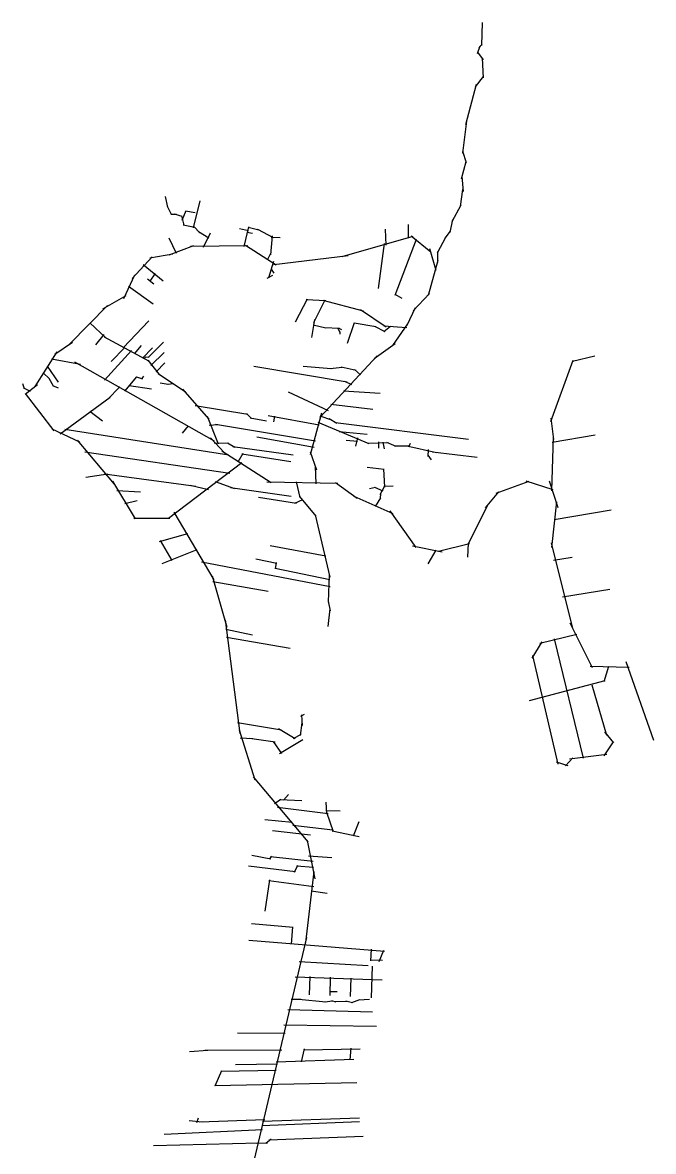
# Model space of a CAD drawing. Header units: inches. Extents: x 723427 to 759408, y 6910722 to 6968430.
# Drawn here: x 753748 to 755783, y 6964789 to 6968430 of the extents above; entities that cross this region are included whole.
import ezdxf

# ---------------------------------------------------------------- set-up
doc = ezdxf.new("R2010")
doc.units = ezdxf.units.IN
doc.header["$MEASUREMENT"] = 0

msp = doc.modelspace()

# ---------------------------------------------------------------- linework, layer by layer
for points in [[(755229.6, 6968356.2), (755231.1, 6968429.8)], [(755220, 6968348.8), (755230.5, 6968360.1)], [(755215.1, 6968333.9), (755233.1, 6968310.1)], [(755215.3, 6968329.9), (755224, 6968354.6)], [(755230.3, 6968315.1), (755233.8, 6968251.9)], [(755209.1, 6968223), (755234.5, 6968255.9)], [(755178.2, 6968100.8), (755212.6, 6968231.2)], [(755167.5, 6968009), (755180.8, 6968112.3)], [(755166.9, 6968014.8), (755178.9, 6967978.4)], [(755164.1, 6967926.1), (755178.9, 6967982.3)], [(755164.3, 6967933.6), (755168.7, 6967885.3)], [(755160.6, 6967836.6), (755168.4, 6967891.3)], [(754208.2, 6967868.7), (754215.8, 6967834)], [(754299.7, 6967767.8), (754321.1, 6967855.3)], [(754214.8, 6967837.9), (754227.7, 6967811.5)], [(754226.2, 6967812.4), (754244.3, 6967811.8)], [(754236.9, 6967813), (754261.5, 6967805.8)], [(754263, 6967792.7), (754275.6, 6967823.9)], [(754273.4, 6967822.2), (754304.7, 6967817.6)], [(755133.6, 6967787.9), (755162.4, 6967842)], [(754260.3, 6967807), (754268.1, 6967776.1)], [(754266.5, 6967777.9), (754303.9, 6967769.5)], [(754992.5, 6967734.4), (754992.5, 6967778.9)], [(755126.7, 6967753), (755135.6, 6967794.5)], [(754300.3, 6967771.7), (754319.8, 6967752)], [(754315.3, 6967755.8), (754348.9, 6967735.8)], [(754331.3, 6967706), (754354.1, 6967752.2)], [(754447.4, 6967766.2), (754477, 6967759.3)], [(754462.6, 6967708.1), (754477.7, 6967771.1)], [(754471.9, 6967754.1), (754489.9, 6967750.8)], [(754475.9, 6967770.4), (754509.7, 6967761.8)], [(754505.4, 6967763.7), (754556.2, 6967736.4)], [(754548.3, 6967681.2), (754553.8, 6967741.8)], [(754778.7, 6967675.4), (755008.3, 6967740.9)], [(754917.9, 6967764), (754920, 6967712)], [(755001.3, 6967741.8), (755065.3, 6967690.1)], [(755086.6, 6967687.1), (755114.4, 6967739.9)], [(755110.8, 6967734.7), (755128.3, 6967756.9)], [(754219.6, 6967735.5), (754243.5, 6967686.4)], [(754220.4, 6967681.1), (754300.7, 6967710.9)], [(754289.5, 6967708.9), (754474.6, 6967710.8)], [(754466.9, 6967712.4), (754566.2, 6967649.1)], [(754550.2, 6967738), (754579.4, 6967736.5)], [(754895.7, 6967572), (754915.7, 6967717.1)], [(754949.5, 6967550.7), (755018.5, 6967731.5)], [(754102.1, 6967604.4), (754166.4, 6967674.4)], [(754158.5, 6967671.6), (754233.2, 6967684.2)], [(754537.8, 6967664.9), (754550.3, 6967688.6)], [(754558, 6967650), (754798.3, 6967678.5)], [(755060.5, 6967701.4), (755080.9, 6967631.2)], [(755087.1, 6967656.3), (755087.6, 6967691.4)], [(754136.6, 6967649.3), (754201.8, 6967597.2)], [(754542.6, 6967607.8), (754558.4, 6967660)], [(754549.9, 6967634.5), (754558.4, 6967622)], [(755056.9, 6967551.2), (755088.1, 6967663.8)], [(754074.9, 6967539.9), (754109.8, 6967616.5)], [(754151.2, 6967603.5), (754171.1, 6967587.4)], [(754158.6, 6967594.5), (754176.7, 6967620.3)], [(754536.6, 6967605.7), (754555.4, 6967615.1)], [(754089.7, 6967579.9), (754168.9, 6967522.3)], [(754007.2, 6967507.1), (754082.7, 6967550.1)], [(754628.2, 6967464.9), (754666.6, 6967538.8)], [(754662.9, 6967536.9), (754725.8, 6967533.5)], [(754687.6, 6967462.7), (754723.6, 6967535.5)], [(754716.7, 6967534.5), (754847, 6967500.6)], [(754948.5, 6967553.5), (754971.5, 6967540.8)], [(755007.9, 6967500.3), (755060.6, 6967556.6)], [(753900.8, 6967393.3), (754022.3, 6967517.2)], [(754837.7, 6967504.5), (754921.2, 6967448.9)], [(754988.6, 6967454.1), (755015.1, 6967511.5)], [(753964.7, 6967461.8), (754018.1, 6967412.5)], [(754072.3, 6967380.8), (754155.3, 6967468.4)], [(754681.3, 6967414.7), (754690.7, 6967471.9)], [(754685.4, 6967454.6), (754726.5, 6967445.9)], [(754796.3, 6967395.5), (754819, 6967462.1)], [(754817.3, 6967461.2), (754887.6, 6967449.2)], [(754883.1, 6967450.5), (754916.1, 6967433.6)], [(754913, 6967434.1), (754935, 6967451.2)], [(754913.6, 6967451.7), (754987.7, 6967446.4)], [(754942.3, 6967388.5), (754990.8, 6967458.3)], [(753984.9, 6967390.1), (754011.7, 6967423.6)], [(754011.1, 6967416.9), (754156.4, 6967338.1)], [(754722.1, 6967446.6), (754770.5, 6967444.2)], [(754764, 6967445.4), (754771.8, 6967430.9)], [(754768.1, 6967444.8), (754776.6, 6967440.3)], [(754771.1, 6967433.2), (754771.8, 6967424.8)], [(753851.9, 6967360.1), (753908.7, 6967399.3)], [(754033.4, 6967336.4), (754077.6, 6967382.1)], [(754108.9, 6967361.6), (754131.9, 6967388.4)], [(754135, 6967347.4), (754167.3, 6967381.3)], [(754153.1, 6967349.6), (754202.3, 6967399.4)], [(754882.3, 6967346.8), (754950.1, 6967394.9)], [(753788.6, 6967256.3), (753859.6, 6967368.2)], [(753840.9, 6967345.7), (753934.6, 6967327.8)], [(754012.6, 6967276.5), (754099.8, 6967372.1)], [(754139.7, 6967345), (754145.6, 6967351.9)], [(754144, 6967351.3), (754156.4, 6967352.2)], [(754152.6, 6967341), (754189, 6967294.6)], [(754161.9, 6967323.8), (754204.3, 6967365.5)], [(754706.9, 6967156.6), (754891.8, 6967355)], [(755451.7, 6967143.6), (755524.1, 6967340.7)], [(755521.5, 6967338.2), (755593.6, 6967354.9)], [(753827.4, 6967321.7), (753862.7, 6967269.8)], [(753915.3, 6967335.3), (754366.1, 6967081)], [(754179.5, 6967303.4), (754207.2, 6967332.6)], [(754493.7, 6967321.5), (754794.7, 6967271.5)], [(754653.2, 6967322.1), (754743.5, 6967314.6)], [(754740.2, 6967314.4), (754778.5, 6967318.7)], [(754775.4, 6967319.1), (754823.5, 6967308.6)], [(754819, 6967310.5), (754838.2, 6967293.5)], [(753814.9, 6967299.9), (753834.8, 6967280.9)], [(753832.7, 6967283.2), (753846.8, 6967258.4)], [(754078.2, 6967240.7), (754116.8, 6967287.8)], [(754115.4, 6967287.2), (754135, 6967281)], [(754132.7, 6967280.7), (754139, 6967289.4)], [(754185.4, 6967297.9), (754273.3, 6967239)], [(754191.7, 6967268.1), (754217.8, 6967263.6)], [(754786.5, 6967273.5), (754809.3, 6967262.6)], [(753748.1, 6967265.5), (753753.6, 6967250)], [(753751.6, 6967252.3), (753772.2, 6967241.6)], [(753756.2, 6967232), (753796, 6967262.6)], [(753756.5, 6967233.5), (753849.3, 6967113.6)], [(753845, 6967259.6), (753862.8, 6967251.5)], [(754021.8, 6967214.3), (754062.2, 6967255.5)], [(754092.3, 6967259.2), (754163.5, 6967248.2)], [(754215.2, 6967263.6), (754234.4, 6967265.7)], [(754263.5, 6967247.2), (754349.1, 6967151.1)], [(754604.8, 6967238.8), (754734.1, 6967179.2)], [(754783.2, 6967242), (754901.1, 6967234.8)], [(753869.3, 6967104.1), (754030.4, 6967221.8)], [(754305.2, 6967194.8), (754474.2, 6967167)], [(754742.7, 6967199.2), (754877.4, 6967182.6)], [(753964.5, 6967176.7), (754006.4, 6967145.3)], [(754343.6, 6967160.1), (754378.5, 6967071.8)], [(754470, 6967169.5), (754486.6, 6967152.6)], [(754540.2, 6967163.1), (754705, 6967132.9)], [(754558.4, 6967142), (754561.6, 6967160.7)], [(754676.6, 6967037.3), (754713.4, 6967171.8)], [(754706.7, 6967161.3), (754744.9, 6967148.8)], [(754264.4, 6967106.1), (754283.5, 6967129.6)], [(754349.8, 6967131.9), (754377.7, 6967134.2)], [(754370.2, 6967134.9), (754692.9, 6967081)], [(754481.9, 6967155.6), (754534.6, 6967145.5)], [(754700.2, 6967141.2), (754865, 6967072.8)], [(754736.5, 6967152.9), (754761.2, 6967138.5)], [(754757.6, 6967139.6), (755186.7, 6967086.3)], [(755451.9, 6967154.4), (755460.5, 6967085.3)], [(753842.2, 6967120.1), (753932.1, 6967078)], [(753884, 6967118.2), (754413.5, 6967035.7)], [(754354.6, 6967091.1), (754398.1, 6967042.9)], [(754504, 6967093.6), (754688.1, 6967061)], [(754769.5, 6967111), (754859.4, 6967102.6)], [(754823.2, 6967064), (754829.7, 6967091.2)], [(755455.1, 6966919.7), (755459.9, 6967093.3)], [(755456.6, 6967076.7), (755594.3, 6967100)], [(753923.8, 6967083.4), (754043.8, 6966941.6)], [(754365.7, 6967074.6), (754413.5, 6967073.7)], [(754391.1, 6967048.9), (754549.8, 6966946.9)], [(754409, 6967074.4), (754432.4, 6967060.3)], [(754426.4, 6967062.5), (754620.5, 6967035.8)], [(754792.2, 6967083.1), (754828.4, 6967079.9)], [(754862, 6967073.1), (754927.1, 6967075.7)], [(754896.6, 6967057.2), (754897.6, 6967077.4)], [(754910.4, 6967076.4), (754914.1, 6967054.8)], [(754922.2, 6967077), (754951.7, 6967064.2)], [(754947.6, 6967065.1), (754995.6, 6967064.5)], [(754987.3, 6967065.4), (755082.8, 6967043.4)], [(754993.6, 6967062.1), (754999, 6967073.7)], [(755055.9, 6967030.5), (755057.2, 6967053.3)], [(753948.8, 6967045.9), (754416.9, 6966976.9)], [(754219, 6966831.6), (754454.9, 6967011.6)], [(754443.2, 6967013.6), (754459.2, 6967041)], [(754455, 6967038.6), (754613.3, 6967014.1)], [(754675.8, 6967045.2), (754695.7, 6966987.3)], [(755054.9, 6967034.7), (755066.3, 6967020)], [(755069.8, 6967045.5), (755213.8, 6967028.3)], [(753952, 6966963.5), (754022.7, 6966975)], [(754691.8, 6966999.2), (754693.5, 6966942.7)], [(754859.9, 6966996.1), (754914.4, 6966989.3)], [(754911.9, 6966991.2), (754915.3, 6966931.4)], [(754012.2, 6966974.5), (754306.8, 6966935)], [(754037.8, 6966950.7), (754111, 6966829.8)], [(754289.1, 6966938.3), (754347.8, 6966923.6)], [(754369.4, 6966950), (754432.1, 6966927.7)], [(754535.7, 6966949), (754765.1, 6966944.8)], [(754630.8, 6966948.7), (754642.4, 6966898.7)], [(754757.2, 6966946.5), (754827.1, 6966895.6)], [(755275.1, 6966912.4), (755382.4, 6966951)], [(755370.9, 6966951.7), (755458, 6966924)], [(755446.3, 6966952.4), (755474.6, 6966865.9)], [(754052, 6966921.3), (754128.5, 6966916.3)], [(754418.2, 6966930.5), (754614.4, 6966902.2)], [(754816.6, 6966902.1), (754942.1, 6966846.9)], [(754866.7, 6966926.8), (754886.8, 6966931.4)], [(754882.6, 6966931.9), (754910.1, 6966920)], [(754901.4, 6966907.6), (754915.6, 6966933.8)], [(754902.1, 6966894.1), (754903.5, 6966911.7)], [(754913.5, 6966935.2), (754943.4, 6966935.7)], [(755241.5, 6966864.7), (755283.7, 6966916.7)], [(754077.8, 6966879), (754118, 6966888.3)], [(754508.5, 6966899.5), (754632.1, 6966879.7)], [(754626.2, 6966879.5), (754651.9, 6966891.5)], [(754640.9, 6966901.1), (754693.4, 6966838.4)], [(754886.4, 6966869.7), (754903.4, 6966897.3)], [(755185, 6966746.2), (755248.3, 6966874.6)], [(755454.6, 6966736.8), (755471.2, 6966884.5)], [(754107.4, 6966831.7), (754222.7, 6966832)], [(754236.2, 6966851.3), (754365.2, 6966632.4)], [(754691.8, 6966842.4), (754739.1, 6966641.4)], [(754932.8, 6966854.8), (755016.9, 6966736.6)], [(755462.3, 6966826.8), (755646.4, 6966858.1)], [(754189.4, 6966756.9), (754281.4, 6966782.4)], [(754191.4, 6966759.8), (754229.4, 6966695)], [(754198.3, 6966685), (754311.7, 6966731.1)], [(754547.1, 6966744), (754726.7, 6966710.2)], [(755006.2, 6966742.9), (755101.9, 6966723.5)], [(755056, 6966684.1), (755081.8, 6966728.9)], [(755089.8, 6966724.8), (755189.4, 6966749.5)], [(755183.9, 6966705.8), (755186.4, 6966750.8)], [(755453.2, 6966751.6), (755521.5, 6966475.4)], [(754325.3, 6966690.5), (754740.6, 6966610.8)], [(754500.8, 6966700.6), (754568.4, 6966686.8)], [(754563.9, 6966668.1), (754567.5, 6966688.6)], [(755460.4, 6966696.2), (755520.7, 6966705.4)], [(754563, 6966670.9), (754739.6, 6966634.3)], [(754734.3, 6966560.4), (754738.3, 6966650.9)], [(754359.5, 6966645.3), (754406.8, 6966480.2)], [(754361.7, 6966627.1), (754540.3, 6966596.3)], [(755489.2, 6966578.4), (755642.2, 6966603.1)], [(754733.2, 6966481.9), (754740.4, 6966539.6)], [(754733.8, 6966563.8), (754740.4, 6966532.4)], [(754402, 6966503.9), (754448.9, 6966137.4)], [(754403.7, 6966473.7), (754490.1, 6966455.9)], [(755512.8, 6966494.6), (755585.1, 6966350)], [(754405.8, 6966448.1), (754611.6, 6966412.1)], [(755391.8, 6966380.5), (755423.5, 6966433)], [(755416.7, 6966428.1), (755535.3, 6966457.4)], [(755462.8, 6966442.1), (755555.9, 6966058.1)], [(755392.2, 6966388.8), (755474.3, 6966038.8)], [(755693.2, 6966369.7), (755782.7, 6966115.8)], [(755578.6, 6966354.3), (755705, 6966350.6)], [(755624.2, 6966304.7), (755638.7, 6966354.8)], [(755383.3, 6966243.7), (755627.2, 6966307.6)], [(755583.7, 6966294.3), (755631.2, 6966131.8)], [(754645.4, 6966192.9), (754657.8, 6966199.5)], [(754647.3, 6966196.9), (754650.3, 6966163.2)], [(754441.7, 6966172.3), (754583.3, 6966149.5)], [(754446.7, 6966149.1), (754497, 6965987.4)], [(754573.5, 6966153.6), (754626.8, 6966121.1)], [(754644.3, 6966130.5), (754650.3, 6966171.6)], [(755624.6, 6966143.1), (755653.6, 6966106.6)], [(754449.8, 6966122.9), (754490.9, 6966121.2)], [(754479.9, 6966122.3), (754562.3, 6966109.9)], [(754556, 6966111.5), (754583.1, 6966072.7)], [(754576.5, 6966072.4), (754651.8, 6966117.6)], [(754621.5, 6966121.3), (754646.2, 6966134.6)], [(755623.8, 6966064.7), (755654.4, 6966110.6)], [(755511.6, 6966055.6), (755632, 6966070.1)], [(755468.5, 6966045.4), (755506.5, 6966034.1)], [(755499.5, 6966033.3), (755522.6, 6966058.8)], [(754491.9, 6965997), (754668.4, 6965787.6)], [(754561.1, 6965911.6), (754581.4, 6965925.1)], [(754577.3, 6965924.5), (754648.9, 6965920.9)], [(754589.8, 6965922.3), (754606.1, 6965940.6)], [(754569.9, 6965899.9), (754733.9, 6965879.7)], [(754726, 6965888.7), (754771.9, 6965887.6)], [(754726.7, 6965916.1), (754728.6, 6965877.8)], [(754728.1, 6965883.3), (754749.7, 6965821.4)], [(754529.7, 6965860.3), (754617.8, 6965850.9)], [(754815.7, 6965807.4), (754833.8, 6965853.2)], [(754554.6, 6965824.8), (754676.8, 6965810.4)], [(754619.7, 6965842), (754749, 6965827)], [(754746.5, 6965823.3), (754833.6, 6965805.2)], [(754666, 6965792.3), (754691.1, 6965668.9)], [(754487.3, 6965745), (754549.2, 6965733.4)], [(754545.2, 6965733.4), (754551.5, 6965741.6)], [(754547.6, 6965740.3), (754685, 6965725.5)], [(754670.5, 6965743), (754745.5, 6965736.8)], [(754476.7, 6965710.1), (754628.4, 6965692.1)], [(754624.7, 6965690.5), (754635.6, 6965712.2)], [(754631.9, 6965710.6), (754686.5, 6965706.5)], [(754530.2, 6965563.9), (754545.5, 6965665.3)], [(754661.4, 6965462.7), (754688.2, 6965692.3)], [(754542.5, 6965663.4), (754687.2, 6965644.1)], [(754678.9, 6965629.6), (754730.9, 6965622.4)], [(754486.3, 6965524.2), (754621, 6965512.4)], [(754615.6, 6965457.4), (754620.1, 6965513.9)], [(754477.3, 6965470.7), (754915.6, 6965435.4)], [(754481.9, 6964703.9), (754664.4, 6965479)], [(754871.2, 6965404.2), (754873.3, 6965442.1)], [(754898.7, 6965401.9), (754913.7, 6965438.7)], [(754640.6, 6965402.1), (754862.3, 6965389)], [(754869, 6965407.1), (754909.2, 6965405.8)], [(754873.6, 6965285.1), (754876.2, 6965386.9)], [(754627.5, 6965352.6), (754907.6, 6965342.4)], [(754673.9, 6965294.2), (754675.7, 6965354)], [(754740, 6965291.9), (754741.5, 6965351.5)], [(754806.1, 6965289.1), (754807.6, 6965348.7)], [(754738.2, 6965305.4), (754762.9, 6965305.2)], [(754614.9, 6965280.7), (754645.5, 6965280.1)], [(754639.6, 6965280.4), (754726.1, 6965271.9)], [(754722.7, 6965272.1), (754748, 6965275.6)], [(754744, 6965276.1), (754758.2, 6965272)], [(754753, 6965272.8), (754795.4, 6965274.5)], [(754790.7, 6965275.3), (754812.2, 6965269.7)], [(754809.8, 6965269.6), (754836.1, 6965279.2)], [(754832.3, 6965278.4), (754867.2, 6965280.3)], [(754603.1, 6965247), (754876.6, 6965239.3)], [(754590.7, 6965197.6), (754889.7, 6965193.9)], [(754441.1, 6965172), (754594.7, 6965170.6)], [(754647.8, 6965078.8), (754657.3, 6965120.8)], [(754654.6, 6965116.8), (754836.9, 6965119.8)], [(754804.3, 6965084.8), (754807.6, 6965122.4)], [(754286.8, 6965111.8), (754345.1, 6965116.2)], [(754336.2, 6965116.1), (754584.2, 6965117)], [(754566.1, 6965078.8), (754817, 6965087.2)], [(754369.6, 6965000.8), (754390.5, 6965050.8)], [(754387.4, 6965047.8), (754566.4, 6965051.9)], [(754435.2, 6965069.5), (754570.7, 6965071.7)], [(754367.9, 6965001.9), (754826.1, 6965011.3)], [(754285.9, 6964888.7), (754327.3, 6964885.2)], [(754309.9, 6964882.7), (754315.6, 6964898.3)], [(754320.1, 6964885.2), (754529.6, 6964892.8)], [(754519.7, 6964873.6), (754834.7, 6964886.2)], [(754522.3, 6964886.6), (754834.3, 6964898)], [(754205.2, 6964845.6), (754522.1, 6964860.1)], [(754533.1, 6964815.7), (754549.9, 6964829.6)], [(754542.8, 6964826.9), (754846.7, 6964839.1)], [(754170.3, 6964809.1), (754510.5, 6964816.7)], [(754503.8, 6964816.5), (754538.3, 6964817.6)]]:
    msp.add_lwpolyline(points)

doc.saveas('drawing.dxf')
